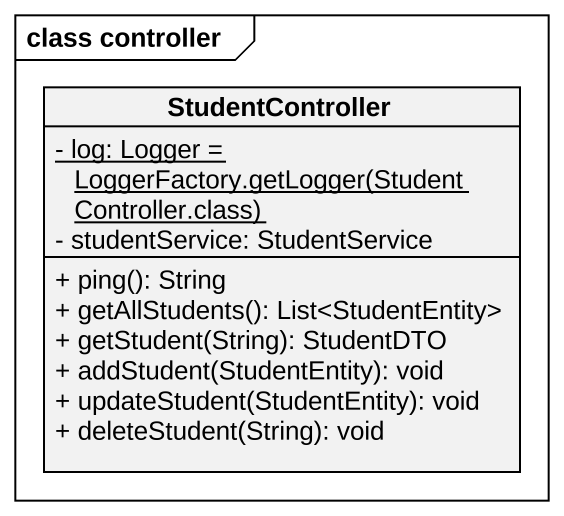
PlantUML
@startuml
mainframe class controller
hide circle
hide empty members
skinparam classAttributeIconSize 0
class StudentController {
  {static} {field} - log: Logger = LoggerFactory.getLogger(StudentController.class)
  - studentService: StudentService
  + ping(): String
  + getAllStudents(): List<StudentEntity>
  + getStudent(String): StudentDTO
  + addStudent(StudentEntity): void
  + updateStudent(StudentEntity): void
  + deleteStudent(String): void
}
@enduml
